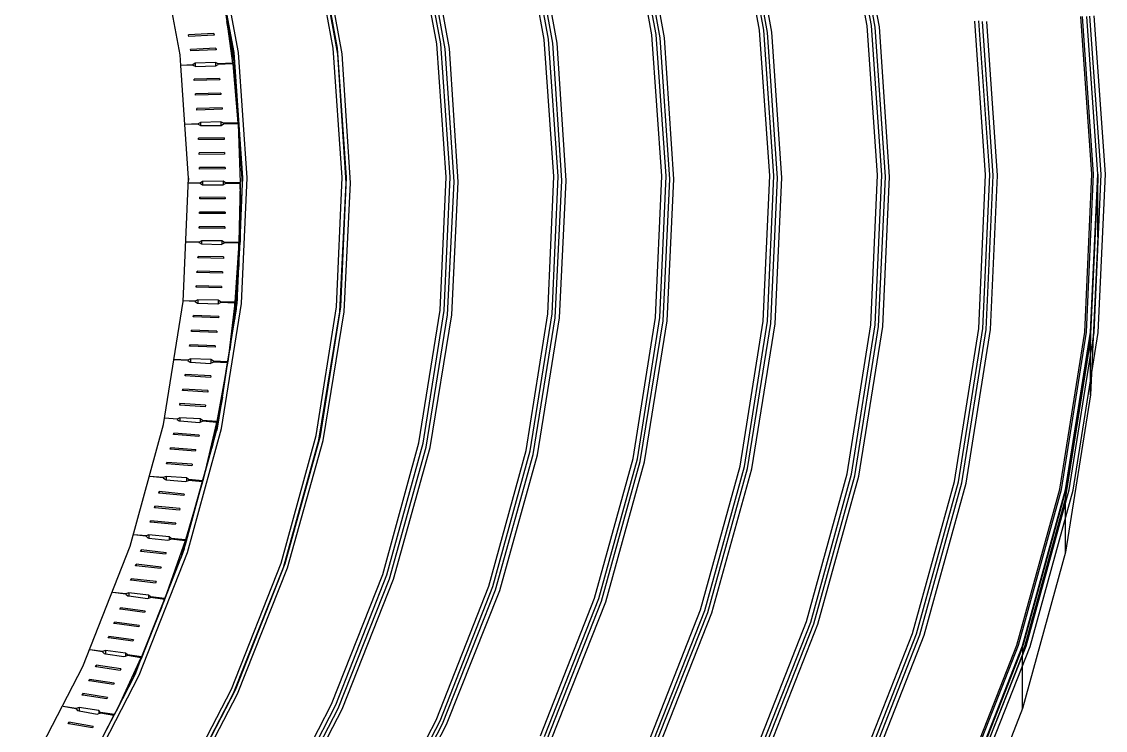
# Model space of a CAD drawing. Header units: centimetres. Extents: x -292707 to 138715, y -53922 to 66277.
# Drawn here: x 96298 to 97574, y -18245 to -17411 of the extents above; entities that cross this region are included whole.
import ezdxf

# ---------------------------------------------------------------- set-up
doc = ezdxf.new("R2010")
doc.units = ezdxf.units.CM
doc.layers.add('A-ALINE-7', color=119, linetype='Continuous')

# ---------------------------------------------------------------- blocks, each defined once
blk = doc.blocks.new('A$Cbf84a4b9')
at = {"layer": 'A-ALINE-7'}
for p, q in [((16048.9, 3087.4), (16016.5, 3262.6)), ((16053.9, 3087.7), (16021.5, 3263)), ((16058.3, 3085.8), (16026.1, 3261.2)), ((16063.3, 3086.1), (16031, 3261.6)), ((15795.5, 3076.7), (15764.8, 3242.2)), ((15800.4, 3076.9), (15769.8, 3242.6)), ((15922.2, 3082.1), (15890.7, 3252.4)), ((15927.2, 3082.3), (15895.6, 3252.8)), ((15931.7, 3079.4), (15900.6, 3249.9)), ((15936.7, 3079.7), (15905.5, 3250.3)), ((15668.7, 3071.3), (15639, 3232)), ((15673.7, 3071.5), (15644, 3232.4)), ((15805.2, 3073), (15775.1, 3238.6)), ((15810.2, 3073.3), (15780, 3239.1)), ((15542, 3065.9), (15513.2, 3221.8)), ((15547, 3066.1), (15518.1, 3222.2)), ((15552.1, 3060.3), (15524, 3216.1)), ((15557.1, 3060.6), (15529, 3216.6)), ((15678.7, 3066.7), (15649.6, 3227.4)), ((15683.7, 3066.9), (15654.5, 3227.8)), ((15308.5, 3056), (15281.3, 3203)), ((15420.3, 3060.8), (15392.3, 3212)), ((15425.3, 3061), (15397.2, 3212.4)), ((15425.6, 3054), (15398.5, 3204.9)), ((15430.6, 3054.2), (15403.5, 3205.3)), ((15303.4, 3055.8), (15276.2, 3202.6)), ((15303.4, 3053.4), (15276.2, 3200.2)), ((15304, 3047.9), (15277.9, 3194.1)), ((15239.8, 3053.1), (15229.3, 3109.6)), ((15291.8, 3112.6), (15294.7, 3092.2)), ((15303.4, 3045.2), (15294.7, 3092.2)), ((15294.7, 3092.2), (15301.7, 3043.5)), ((16188.3, 2912), (16175.6, 3092.8)), ((16193.3, 2912), (16180.6, 3093)), ((16197.4, 2911.1), (16184.8, 3092.2)), ((16202.4, 2911.2), (16189.8, 3092.5)), ((16313.4, 2912.5), (16300.4, 3098.1)), ((16315.4, 2912.5), (16302.4, 3098.2)), ((16320.4, 2912.5), (16307.4, 3098.4)), ((16324.4, 2912.6), (16311.3, 3098.7)), ((16329.4, 2912.7), (16316.3, 3098.9)), ((15279.7, 3078.1), (15249.8, 3076.7)), ((15250, 3074.9), (15249.8, 3076.7)), ((15279.7, 3076.4), (15250, 3074.9)), ((15279.7, 3078.1), (15279.9, 3076.4)), ((15279.7, 3078.1), (15279.7, 3076.4)), ((15279.9, 3076.4), (15279.7, 3076.4)), ((15807.1, 2910.4), (15795.5, 3076.7)), ((15812.1, 2910.4), (15800.4, 3076.9)), ((15934.2, 2910.9), (15922.2, 3082.1)), ((15939.2, 2910.9), (15927.2, 3082.3)), ((15943.4, 2908.1), (15931.7, 3079.4)), ((15948.4, 2908.2), (15936.7, 3079.7)), ((16061.2, 2911.4), (16048.9, 3087.4)), ((16066.2, 2911.5), (16053.9, 3087.7)), ((16070.4, 2909.6), (16058.3, 3085.8)), ((16075.4, 2909.7), (16063.3, 3086.1)), ((15553, 2909.3), (15542, 3065.9)), ((15558, 2909.3), (15547, 3066.1)), ((15680, 2909.8), (15668.7, 3071.3)), ((15685, 2909.8), (15673.7, 3071.5)), ((15689.4, 2905.2), (15678.7, 3066.7)), ((15694.4, 2905.3), (15683.7, 3066.9)), ((15816.4, 2906.7), (15805.2, 3073)), ((15821.4, 2906.7), (15810.2, 3073.3)), ((15240.7, 3040.6), (15239.8, 3053.1)), ((15282.1, 3060.8), (15252.2, 3059.4)), ((15252.5, 3057.7), (15252.2, 3059.4)), ((15282.1, 3059.1), (15252.5, 3057.7)), ((15282.1, 3060.8), (15282.4, 3059.1)), ((15282.1, 3060.8), (15282.1, 3059.1)), ((15282.4, 3059.1), (15282.1, 3059.1)), ((15313.7, 2908.3), (15303.4, 3055.8)), ((15313.7, 2906.8), (15303.4, 3053.4)), ((15303.4, 3045.2), (15303.4, 3053.4)), ((15318.8, 2908.3), (15308.5, 3056)), ((15430.9, 2908.8), (15420.3, 3060.8)), ((15435.9, 2908.8), (15425.3, 3061)), ((15435.4, 2902.3), (15425.6, 3054)), ((15440.4, 2902.4), (15430.6, 3054.2)), ((15562.4, 2903.8), (15552.1, 3060.3)), ((15567.4, 2903.8), (15557.1, 3060.6)), ((15254.8, 3041.3), (15240.7, 3040.6)), ((15254.8, 3041), (15240.7, 3040.6)), ((15245.5, 2971.3), (15240.7, 3040.6)), ((15240.7, 3040.6), (15240.7, 3040.6)), ((15257.6, 3043.2), (15254.8, 3041.3)), ((15254.8, 3041.3), (15254.8, 3041)), ((15254.9, 3041), (15254.8, 3041)), ((15254.9, 3041), (15257.6, 3039.6)), ((15281.5, 3044.3), (15257.6, 3043.2)), ((15257.6, 3043.2), (15257.6, 3039.6)), ((15257.6, 3039.6), (15258, 3039.3)), ((15258, 3039.3), (15281.5, 3040)), ((15284.7, 3042.7), (15281.5, 3044.3)), ((15281.5, 3044.3), (15281.5, 3040)), ((15281.5, 3040), (15282, 3040.1)), ((15282, 3040.1), (15284.7, 3041.8)), ((15301.7, 3043.5), (15284.7, 3042.7)), ((15284.7, 3042.7), (15284.7, 3041.8)), ((15284.7, 3041.8), (15284.8, 3041.9)), ((15301.7, 3042.4), (15284.8, 3041.9)), ((15301.7, 3042.4), (15301.7, 3043.5)), ((15301.8, 3042.4), (15301.7, 3042.4)), ((15301.8, 3042.4), (15308, 2973.2)), ((15313.4, 2901.8), (15303.4, 3045.2)), ((15313.5, 2901), (15304, 3047.9)), ((15286.3, 3025.4), (15256.3, 3024.5)), ((15256.5, 3022.8), (15256.3, 3024.5)), ((15286.3, 3025.4), (15286.5, 3023.7)), ((15286.3, 3025.4), (15286.3, 3023.7)), ((15286.3, 3023.7), (15256.5, 3022.8)), ((15286.5, 3023.7), (15286.3, 3023.7)), ((15287.8, 3008.1), (15257.9, 3007.3)), ((15258, 3005.5), (15257.9, 3007.3)), ((15287.8, 3006.4), (15258, 3005.5)), ((15287.8, 3008.1), (15288, 3006.4)), ((15287.8, 3008.1), (15287.8, 3006.4)), ((15288, 3006.4), (15287.8, 3006.4)), ((15289.4, 2990.8), (15259.4, 2990)), ((15259.6, 2988.2), (15259.4, 2990)), ((15289.4, 2989.1), (15259.6, 2988.2)), ((15289.4, 2990.8), (15289.5, 2989.1)), ((15289.4, 2990.8), (15289.4, 2989.1)), ((15289.5, 2989.1), (15289.4, 2989.1)), ((15263.9, 2973.6), (15261.1, 2971.8)), ((15287.9, 2974.3), (15263.9, 2973.6)), ((15263.9, 2973.6), (15263.9, 2969.9)), ((15291, 2972.7), (15287.9, 2974.3)), ((15287.9, 2974.3), (15287.9, 2970.1)), ((15261.1, 2971.8), (15245.5, 2971.3)), ((15261.1, 2971.5), (15245.5, 2971.3)), ((15249.9, 2908), (15245.5, 2971.3)), ((15245.5, 2971.3), (15245.5, 2971.3)), ((15261.1, 2971.8), (15261.1, 2971.5)), ((15261.1, 2971.5), (15261.1, 2971.5)), ((15261.1, 2971.5), (15263.9, 2969.9)), ((15263.9, 2969.9), (15264.1, 2969.8)), ((15264.1, 2969.8), (15287.9, 2970.1)), ((15287.9, 2970.1), (15288.1, 2970.1)), ((15288.1, 2970.1), (15291, 2971.8)), ((15308, 2973.2), (15291, 2972.7)), ((15291, 2972.7), (15291, 2971.8)), ((15291, 2971.8), (15291.1, 2971.8)), ((15308, 2972), (15291.1, 2971.8)), ((15308, 2972), (15308, 2973.2)), ((15308.1, 2972), (15308, 2972)), ((15308.1, 2972), (15310.4, 2902.7)), ((15291.6, 2955.4), (15261.6, 2955)), ((15261.7, 2953.3), (15261.6, 2955)), ((15291.6, 2953.6), (15261.7, 2953.3)), ((15291.6, 2955.4), (15291.7, 2953.6)), ((15291.6, 2955.4), (15291.6, 2953.6)), ((15291.7, 2953.6), (15291.6, 2953.6)), ((15292.2, 2938.1), (15262.2, 2937.7)), ((15262.3, 2936), (15262.2, 2937.7)), ((15292.2, 2936.3), (15262.3, 2936)), ((15292.2, 2938.1), (15292.3, 2936.3)), ((15292.2, 2938.1), (15292.2, 2936.3)), ((15292.3, 2936.3), (15292.2, 2936.3)), ((15292.8, 2920.7), (15262.8, 2920.4)), ((15262.9, 2918.7), (15262.8, 2920.4)), ((15292.8, 2919), (15262.9, 2918.7)), ((15292.8, 2920.7), (15292.9, 2919)), ((15292.8, 2920.7), (15292.8, 2919)), ((15292.9, 2919), (15292.8, 2919)), ((15672.9, 2748.3), (15680, 2909.8)), ((15677.8, 2748.1), (15685, 2909.8)), ((15799.7, 2744), (15807.1, 2910.4)), ((15804.7, 2743.8), (15812.1, 2910.4)), ((15926.6, 2739.7), (15934.2, 2910.9)), ((15931.5, 2739.5), (15939.2, 2910.9)), ((16053.4, 2735.4), (16061.2, 2911.4)), ((16058.4, 2735.2), (16066.2, 2911.5)), ((16062.4, 2733.4), (16070.4, 2909.6)), ((16067.3, 2733.2), (16075.4, 2909.7)), ((16180.3, 2731.1), (16188.3, 2912)), ((16185.2, 2730.9), (16193.3, 2912)), ((16189.2, 2729.9), (16197.4, 2911.1)), ((16194.2, 2729.8), (16202.4, 2911.2)), ((16305.1, 2726.8), (16313.4, 2912.5)), ((16307.1, 2726.8), (16315.4, 2912.5)), ((16312.1, 2726.6), (16320.4, 2912.5)), ((16312.1, 2724.1), (16320.4, 2910.1)), ((16316.1, 2726.5), (16324.4, 2912.6)), ((16320.4, 2912.5), (16320.4, 2910.1)), ((16320.4, 2910.1), (16320.4, 2901.9)), ((16321.1, 2726.4), (16329.4, 2912.7)), ((15243.5, 2762.8), (15249.9, 2908)), ((15263.5, 2902.2), (15249.8, 2902.1)), ((15263.5, 2901.9), (15249.8, 2902)), ((15249.8, 2902), (15249.8, 2902)), ((15249.9, 2908), (15249.9, 2905.5)), ((15266.4, 2904), (15263.5, 2902.2)), ((15263.5, 2902.2), (15263.5, 2901.9)), ((15263.5, 2901.9), (15266.4, 2900.2)), ((15290.4, 2904.3), (15266.4, 2904)), ((15266.4, 2904), (15266.4, 2900.2)), ((15266.4, 2900.2), (15266.4, 2900.2)), ((15266.4, 2900.2), (15290.4, 2900)), ((15293.5, 2902.6), (15290.4, 2904.3)), ((15290.4, 2904.3), (15290.4, 2900)), ((15290.4, 2900), (15293.5, 2901.7)), ((15290.4, 2900), (15290.4, 2900)), ((15310.4, 2902.7), (15293.5, 2902.6)), ((15293.5, 2902.6), (15293.5, 2901.7)), ((15310.4, 2901.6), (15293.5, 2901.7)), ((15293.5, 2901.7), (15293.5, 2901.7)), ((15306.1, 2754), (15313.5, 2901)), ((15310.5, 2901.6), (15309.1, 2832.3)), ((15310.4, 2901.6), (15310.4, 2902.7)), ((15310.5, 2901.6), (15310.4, 2901.6)), ((15310.5, 2895.1), (15310.5, 2901.6)), ((15311.7, 2863.2), (15313.4, 2901.8)), ((15312.3, 2760.5), (15318.8, 2908.3)), ((15313.4, 2901.8), (15313.7, 2906.8)), ((15313.7, 2906.8), (15313.7, 2908.3)), ((15424.1, 2756.7), (15430.9, 2908.8)), ((15428, 2750.6), (15435.4, 2902.3)), ((15429.1, 2756.5), (15435.9, 2908.8)), ((15433, 2750.5), (15440.4, 2902.4)), ((15546, 2752.6), (15553, 2909.3)), ((15551, 2752.4), (15558, 2909.3)), ((15554.9, 2747.2), (15562.4, 2903.8)), ((15559.9, 2747), (15567.4, 2903.8)), ((15681.7, 2743.7), (15689.4, 2905.2)), ((15686.7, 2743.5), (15694.4, 2905.3)), ((15808.6, 2740.2), (15816.4, 2906.7)), ((15813.6, 2740.1), (15821.4, 2906.7)), ((15935.5, 2736.8), (15943.4, 2908.1)), ((15940.5, 2736.6), (15948.4, 2908.2)), ((16312.1, 2716), (16320.4, 2901.9)), ((16320.4, 2838.9), (16320.4, 2901.9)), ((15263.1, 2883.7), (15263.2, 2885.5)), ((15293.1, 2885.3), (15263.2, 2885.5)), ((15263.2, 2885.5), (15263.2, 2883.7)), ((15293.1, 2885.3), (15293.1, 2883.5)), ((15310.5, 2895.1), (15309.1, 2825.8)), ((15310.5, 2895.1), (15310.5, 2881.4)), ((15263.2, 2883.7), (15263.1, 2883.7)), ((15293.1, 2883.5), (15263.2, 2883.7)), ((15311.7, 2863.2), (15310.5, 2881.4)), ((15310.5, 2881.4), (15310.5, 2837.1)), ((15262.8, 2866.4), (15262.8, 2868.1)), ((15292.8, 2867.9), (15262.8, 2868.1)), ((15262.8, 2868.1), (15262.8, 2866.4)), ((15292.8, 2866.2), (15262.8, 2866.4)), ((15262.8, 2866.4), (15262.8, 2866.4)), ((15292.8, 2867.9), (15292.8, 2866.2)), ((15310.4, 2832.7), (15311.7, 2863.2)), ((15292.5, 2850.6), (15262.5, 2850.8)), ((15262.5, 2849.1), (15262.5, 2850.8)), ((15262.5, 2850.8), (15262.5, 2849.1)), ((15292.5, 2848.9), (15262.5, 2849.1)), ((15262.5, 2849.1), (15262.5, 2849.1)), ((15292.5, 2850.6), (15292.5, 2848.9)), ((15265.2, 2834.3), (15262.2, 2832.6)), ((15289.2, 2834.2), (15265.2, 2834.3)), ((15265.2, 2834.3), (15265.2, 2830.6)), ((15292.2, 2832.4), (15289.2, 2834.2)), ((15289.2, 2834.2), (15289.2, 2830.1)), ((15309.8, 2839.9), (15309.9, 2840.1)), ((15309.8, 2839.4), (15309.8, 2839.9)), ((15309.8, 2838.8), (15309.8, 2839.4)), ((15309.8, 2838), (15309.8, 2838.8)), ((15309.8, 2837.2), (15309.8, 2838)), ((15309.8, 2836.6), (15309.8, 2837.2)), ((15309.8, 2836.6), (15309.9, 2836.6)), ((15309.8, 2836.3), (15309.8, 2836.6)), ((15309.8, 2835.4), (15309.8, 2836.3)), ((15309.8, 2834.6), (15309.8, 2835.4)), ((15309.9, 2835.1), (15309.8, 2834.3)), ((15309.8, 2833.9), (15309.8, 2834.6)), ((15309.8, 2834.3), (15309.8, 2833.7)), ((15309.8, 2833.4), (15309.8, 2833.9)), ((15309.8, 2833.7), (15309.8, 2833.3)), ((15309.8, 2833.1), (15309.8, 2833.4)), ((15309.8, 2833.3), (15309.8, 2833.1)), ((15309.8, 2833.1), (15309.8, 2833.1)), ((15309.9, 2840.1), (15309.9, 2840)), ((15309.9, 2840), (15309.9, 2839.8)), ((15309.9, 2839.8), (15309.9, 2839.3)), ((15309.9, 2839.3), (15309.9, 2838.6)), ((15309.9, 2838.6), (15309.9, 2837.8)), ((15309.9, 2837.8), (15309.9, 2836.9)), ((15309.9, 2836.9), (15309.9, 2836.6)), ((15309.9, 2836.6), (15309.9, 2836)), ((15309.9, 2836), (15309.9, 2835.1)), ((15310.5, 2837.1), (15310.4, 2832.7)), ((16320.4, 2838.9), (16312.1, 2652.9)), ((15262.1, 2832.4), (15246.7, 2832.7)), ((15262.2, 2832.6), (15246.7, 2832.7)), ((15262.1, 2832.4), (15262.2, 2832.3)), ((15262.2, 2832.6), (15262.2, 2832.3)), ((15262.2, 2832.3), (15265, 2830.6)), ((15265, 2830.6), (15265.2, 2830.6)), ((15265.2, 2830.6), (15289, 2830)), ((15289, 2830), (15289.2, 2830.1)), ((15289.2, 2830.1), (15292.1, 2831.7)), ((15292.2, 2831.7), (15292.1, 2831.7)), ((15309.1, 2832.3), (15292.2, 2832.4)), ((15292.2, 2832.4), (15292.2, 2831.7)), ((15309.1, 2831.3), (15292.2, 2831.7)), ((15309.1, 2831.3), (15304.4, 2762.1)), ((15309.1, 2824.8), (15304.4, 2755.5)), ((15309.1, 2805.1), (15310.4, 2832.7)), ((15309.1, 2825.8), (15309.1, 2832.3)), ((15309.1, 2825.8), (15309.1, 2831.3)), ((15309.1, 2825.8), (15309.1, 2805.1)), ((15309.1, 2825.8), (15309.1, 2825.8)), ((15309.1, 2824.8), (15309.1, 2825.8)), ((15309.1, 2824.8), (15309.1, 2804.1)), ((15260.9, 2814.2), (15261, 2815.9)), ((15261, 2814.2), (15260.9, 2814.2)), ((15291, 2815.2), (15261, 2815.9)), ((15261, 2815.9), (15261, 2814.2)), ((15290.9, 2813.5), (15261, 2814.2)), ((15291, 2815.2), (15290.9, 2813.5)), ((15259.7, 2796.9), (15259.9, 2798.6)), ((15259.9, 2796.9), (15259.7, 2796.9)), ((15289.8, 2797.9), (15259.9, 2798.6)), ((15259.9, 2798.6), (15259.9, 2796.9)), ((15289.7, 2796.2), (15259.9, 2796.9)), ((15289.8, 2797.9), (15289.7, 2796.2)), ((15307.2, 2760.7), (15309.1, 2804.1)), ((15309.1, 2804.1), (15309.1, 2805.1)), ((15258.6, 2779.6), (15258.7, 2781.3)), ((15258.7, 2779.6), (15258.6, 2779.6)), ((15288.7, 2780.6), (15258.7, 2781.3)), ((15258.7, 2781.3), (15258.7, 2779.6)), ((15288.6, 2778.9), (15258.7, 2779.6)), ((15288.7, 2780.6), (15288.6, 2778.9)), ((15306.8, 2768.5), (15306.9, 2769.1)), ((15306.9, 2769.8), (15307, 2769.7)), ((15306.9, 2769.6), (15306.9, 2769.8)), ((15306.9, 2769.1), (15306.9, 2769.6)), ((15307, 2769.7), (15307, 2769.5)), ((15307, 2769.5), (15307, 2769)), ((15220.5, 2618.2), (15243.5, 2762.8)), ((15257.5, 2763.1), (15243.6, 2763.4)), ((15257.4, 2762.8), (15243.6, 2763.4)), ((15257.4, 2762.8), (15257.5, 2762.8)), ((15260.6, 2764.8), (15257.5, 2763.1)), ((15257.5, 2763.1), (15257.5, 2762.8)), ((15257.5, 2762.8), (15260.2, 2761)), ((15260.2, 2761), (15260.6, 2761)), ((15284.6, 2764.3), (15260.6, 2764.8)), ((15260.6, 2764.8), (15260.6, 2761)), ((15260.6, 2761), (15284.2, 2760)), ((15284.2, 2760), (15284.6, 2760.2)), ((15287.4, 2762.5), (15284.6, 2764.3)), ((15284.6, 2764.3), (15284.6, 2760.2)), ((15284.6, 2760.2), (15287.4, 2761.6)), ((15304.4, 2762.1), (15287.4, 2762.5)), ((15287.4, 2762.5), (15287.4, 2761.6)), ((15304.3, 2760.9), (15287.4, 2761.6)), ((15287.4, 2761.6), (15287.4, 2761.6)), ((15288.8, 2613.2), (15312.3, 2760.5)), ((15304.3, 2760.9), (15296, 2691.8)), ((15304.3, 2755.5), (15304.3, 2760.9)), ((15304.4, 2755.5), (15304.4, 2762.1)), ((15304.4, 2743.4), (15307.2, 2760.7)), ((15306.7, 2766), (15306.8, 2766.9)), ((15306.7, 2765.1), (15306.7, 2766)), ((15306.7, 2764.9), (15306.9, 2765.1)), ((15306.7, 2764.9), (15306.7, 2765.1)), ((15306.7, 2764.3), (15306.7, 2764.9)), ((15306.7, 2763.6), (15306.7, 2764.3)), ((15306.7, 2763.1), (15306.7, 2763.6)), ((15306.8, 2762.8), (15306.7, 2763.1)), ((15306.8, 2767.7), (15306.8, 2768.5)), ((15306.8, 2766.9), (15306.8, 2767.7)), ((15306.9, 2763.4), (15306.8, 2763)), ((15306.8, 2763), (15306.8, 2762.8)), ((15306.8, 2762.8), (15306.8, 2762.8)), ((15307, 2765.7), (15306.9, 2765.1)), ((15306.9, 2765.1), (15306.9, 2764.8)), ((15306.9, 2764.8), (15306.9, 2764)), ((15306.9, 2764), (15306.9, 2763.4)), ((15307, 2769), (15307, 2768.3)), ((15307, 2768.3), (15307, 2767.5)), ((15307, 2767.5), (15307, 2766.6)), ((15307, 2766.6), (15307, 2765.7)), ((15400, 2605.2), (15424.1, 2756.7)), ((15405, 2604.8), (15429.1, 2756.5)), ((15255.2, 2744.7), (15255.5, 2746.4)), ((15255.5, 2744.7), (15255.2, 2744.7)), ((15285.4, 2745.2), (15255.5, 2746.4)), ((15255.5, 2746.4), (15255.5, 2744.7)), ((15285.2, 2743.5), (15255.5, 2744.7)), ((15282.1, 2607.6), (15306.1, 2754)), ((15285.4, 2745.2), (15285.2, 2743.5)), ((15304.3, 2754.4), (15298.5, 2705.9)), ((15304.3, 2755.5), (15304.4, 2755.5)), ((15304.3, 2754.4), (15304.3, 2755.5)), ((15304.3, 2754.4), (15304.3, 2742.7)), ((15304.4, 2755.5), (15304.4, 2743.4)), ((15403.3, 2599.6), (15428, 2750.6)), ((15408.3, 2599.2), (15433, 2750.5)), ((15521.1, 2596.4), (15546, 2752.6)), ((15526.1, 2596.1), (15551, 2752.4)), ((15529.5, 2591.2), (15554.9, 2747.2)), ((15534.5, 2590.9), (15559.9, 2747)), ((15647.2, 2587.3), (15672.9, 2748.3)), ((15652.2, 2587), (15677.8, 2748.1)), ((15655.7, 2582.8), (15681.7, 2743.7)), ((15660.6, 2582.5), (15686.7, 2743.5)), ((15773.3, 2578.2), (15799.7, 2744)), ((15778.3, 2577.8), (15804.7, 2743.8)), ((15298.5, 2705.9), (15304.3, 2742.7)), ((15304.3, 2742.7), (15304.4, 2743.4)), ((15781.8, 2574.4), (15808.6, 2740.2)), ((15786.8, 2574.1), (15813.6, 2740.1)), ((15899.4, 2569.1), (15926.6, 2739.7)), ((15904.4, 2568.7), (15931.5, 2739.5)), ((15908, 2566.1), (15935.5, 2736.8)), ((15913, 2565.8), (15940.5, 2736.6)), ((16025.5, 2559.9), (16053.4, 2735.4)), ((16030.4, 2559.6), (16058.4, 2735.2)), ((16034.2, 2557.8), (16062.4, 2733.4)), ((16039.2, 2557.4), (16067.3, 2733.2)), ((16151.6, 2550.8), (16180.3, 2731.1)), ((16156.5, 2550.5), (16185.2, 2730.9)), ((15253.2, 2727.4), (15253.4, 2729.1)), ((15253.4, 2727.4), (15253.2, 2727.4)), ((15283.3, 2727.9), (15253.4, 2729.1)), ((15253.4, 2729.1), (15253.4, 2727.4)), ((15283.1, 2726.2), (15253.4, 2727.4)), ((15283.3, 2727.9), (15283.1, 2726.2)), ((16160.4, 2549.4), (16189.2, 2729.9)), ((16165.4, 2549.1), (16194.2, 2729.8)), ((16275.7, 2541.8), (16305.1, 2726.8)), ((16277.6, 2541.7), (16307.1, 2726.8)), ((16282.6, 2541.3), (16312.1, 2726.6)), ((16282.6, 2538.9), (16312.1, 2724.1)), ((16286.6, 2541.1), (16316.1, 2726.5)), ((16291.6, 2540.8), (16321.1, 2726.4)), ((16312.1, 2724.1), (16312.1, 2716)), ((15251.1, 2710.1), (15251.3, 2711.9)), ((15251.3, 2710.1), (15251.1, 2710.1)), ((15281.2, 2710.6), (15251.3, 2711.9)), ((15251.3, 2711.9), (15251.3, 2710.1)), ((15281, 2708.9), (15251.3, 2710.1)), ((15281.2, 2710.6), (15281, 2708.9)), ((15296, 2690.2), (15298.5, 2705.9)), ((16282.6, 2530.7), (16312.1, 2716)), ((16312.1, 2652.9), (16312.1, 2716)), ((15249.1, 2693.7), (15233, 2694.4)), ((15249, 2693.4), (15233, 2694.3)), ((15233, 2694.3), (15233, 2694.3)), ((15249, 2693.4), (15249.1, 2693.3)), ((15252.3, 2695.3), (15249.1, 2693.7)), ((15249.1, 2693.7), (15249.1, 2693.3)), ((15249.1, 2693.3), (15251.7, 2691.5)), ((15276.2, 2694.4), (15252.3, 2695.3)), ((15252.3, 2695.3), (15252.3, 2691.4)), ((15279, 2692.5), (15276.2, 2694.4)), ((15276.2, 2694.4), (15276.2, 2690.3)), ((15296, 2691.8), (15279, 2692.5)), ((15279, 2692.5), (15279, 2691.5)), ((15251.7, 2691.5), (15252.3, 2691.4)), ((15252.3, 2691.4), (15275.6, 2690)), ((15275.6, 2690), (15276.2, 2690.3)), ((15276.2, 2690.3), (15278.9, 2691.5)), ((15279, 2691.5), (15278.9, 2691.5)), ((15295.8, 2690.5), (15279, 2691.5)), ((15295.8, 2690.5), (15283.2, 2621.6)), ((15289.6, 2650.1), (15295.8, 2689)), ((15295.8, 2689), (15295.8, 2690.5)), ((15295.8, 2689), (15296, 2690.2)), ((15296, 2690.2), (15296, 2691.8)), ((15245.7, 2675.3), (15246, 2677)), ((15246, 2675.3), (15245.7, 2675.3)), ((15275.9, 2675.2), (15246, 2677)), ((15246, 2677), (15246, 2675.3)), ((15275.6, 2673.5), (15246, 2675.3)), ((15275.9, 2675.2), (15275.6, 2673.5)), ((15242.6, 2658.1), (15242.9, 2659.8)), ((15242.9, 2658), (15242.6, 2658.1)), ((15272.7, 2658), (15242.9, 2659.8)), ((15242.9, 2659.8), (15242.9, 2658)), ((15272.4, 2656.2), (15242.9, 2658)), ((15272.7, 2658), (15272.4, 2656.2)), ((15239.4, 2640.8), (15239.7, 2642.6)), ((15269.6, 2640.7), (15239.7, 2642.6)), ((15239.7, 2642.6), (15239.7, 2640.8)), ((15289.6, 2650.1), (15283.2, 2615.1)), ((15283.8, 2613.6), (15289.6, 2650.1)), ((16312.1, 2652.9), (16282.6, 2467.7)), ((15239.7, 2640.8), (15239.4, 2640.8)), ((15269.3, 2639), (15239.7, 2640.8)), ((15269.6, 2640.7), (15269.3, 2639)), ((15181, 2474.8), (15220.5, 2618.2)), ((15236.4, 2624.5), (15222, 2625.3)), ((15236.4, 2624.2), (15222, 2625.3)), ((15222, 2625.3), (15222, 2625.3)), ((15239.7, 2626), (15236.4, 2624.5)), ((15236.4, 2624.5), (15236.4, 2624.1)), ((15236.4, 2624.2), (15236.4, 2624.1)), ((15236.4, 2624.1), (15238.9, 2622.2)), ((15238.9, 2622.2), (15239.7, 2622.2)), ((15263.6, 2624.6), (15239.7, 2626)), ((15239.7, 2626), (15239.7, 2622.2)), ((15239.7, 2622.2), (15262.7, 2620.3)), ((15262.7, 2620.3), (15263.6, 2620.7)), ((15266.3, 2622.6), (15263.6, 2624.6)), ((15263.6, 2624.6), (15263.6, 2620.7)), ((15263.6, 2620.7), (15266.1, 2621.8)), ((15266.3, 2621.8), (15266.1, 2621.8)), ((15283.2, 2621.6), (15266.3, 2622.6)), ((15266.3, 2622.6), (15266.3, 2621.8)), ((15282.9, 2620.5), (15266.3, 2621.8)), ((15282.9, 2620.5), (15266.7, 2551.8)), ((15282.9, 2615.1), (15282.9, 2620.5)), ((15283.2, 2615.1), (15283.2, 2621.6)), ((15232.1, 2606.1), (15232.5, 2607.9)), ((15232.5, 2606.1), (15232.1, 2606.1)), ((15262.2, 2605.5), (15232.5, 2607.9)), ((15232.5, 2607.9), (15232.5, 2606.1)), ((15261.8, 2603.8), (15232.5, 2606.1)), ((15241.5, 2462.5), (15282.1, 2607.6)), ((15248.6, 2467.2), (15288.8, 2613.2)), ((15262.2, 2605.5), (15261.8, 2603.8)), ((15282.9, 2614), (15277.3, 2590.1)), ((15277.3, 2590.1), (15282.9, 2610.6)), ((15282.9, 2615.1), (15283.2, 2615.1)), ((15282.9, 2614), (15282.9, 2615.1)), ((15282.9, 2614), (15282.9, 2610.6)), ((15282.9, 2610.6), (15283.2, 2611.5)), ((15283.2, 2615.1), (15283.2, 2611.5)), ((15283.2, 2611.5), (15283.8, 2613.6)), ((15358.7, 2455), (15400, 2605.2)), ((15363.6, 2454.4), (15405, 2604.8)), ((15228, 2589), (15228.4, 2590.7)), ((15258.2, 2588.4), (15228.4, 2590.7)), ((15228.4, 2590.7), (15228.4, 2589)), ((15361.5, 2449.8), (15403.3, 2599.6)), ((15366.4, 2449.2), (15408.3, 2599.2)), ((15478.5, 2441.6), (15521.1, 2596.4)), ((15483.4, 2441.1), (15526.1, 2596.1)), ((15486.4, 2436.5), (15529.5, 2591.2)), ((15491.3, 2436), (15534.5, 2590.9)), ((15228.4, 2589), (15228, 2589)), ((15257.8, 2586.6), (15228.4, 2589)), ((15258.2, 2588.4), (15257.8, 2586.6)), ((15266.7, 2551.6), (15277.3, 2590.1)), ((15603.3, 2427.7), (15647.2, 2587.3)), ((15608.2, 2427.2), (15652.2, 2587)), ((15611.3, 2423.3), (15655.7, 2582.8)), ((15616.2, 2422.8), (15660.6, 2582.5)), ((15728, 2413.8), (15773.3, 2578.2)), ((15732.9, 2413.3), (15778.3, 2577.8)), ((15224, 2571.8), (15224.4, 2573.5)), ((15224.4, 2571.8), (15224, 2571.8)), ((15254.1, 2571.2), (15224.4, 2573.5)), ((15224.4, 2573.5), (15224.4, 2571.8)), ((15253.7, 2569.5), (15224.4, 2571.8)), ((15254.1, 2571.2), (15253.7, 2569.5)), ((15736.2, 2410), (15781.8, 2574.4)), ((15741.1, 2409.5), (15786.8, 2574.1)), ((15852.8, 2399.9), (15899.4, 2569.1)), ((15857.7, 2399.3), (15904.4, 2568.7)), ((15861.2, 2396.8), (15908, 2566.1)), ((15866.1, 2396.3), (15913, 2565.8)), ((15220.1, 2555.5), (15204.2, 2556.8)), ((15220, 2555.2), (15204.2, 2556.8)), ((15204.2, 2556.8), (15204.2, 2556.8)), ((15220, 2555.2), (15220.1, 2555.1)), ((15223.5, 2557), (15220.1, 2555.5)), ((15220.1, 2555.5), (15220.1, 2555.1)), ((15220.1, 2555.1), (15222.5, 2553.2)), ((15222.5, 2553.2), (15223.5, 2553.1)), ((15247.3, 2555.1), (15223.5, 2557)), ((15223.5, 2557), (15223.5, 2553.1)), ((15223.5, 2553.1), (15246.1, 2550.9)), ((15249.8, 2553.2), (15247.3, 2555.1)), ((15247.3, 2555.1), (15247.3, 2551.3)), ((15247.3, 2551.3), (15249.6, 2552.3)), ((15249.8, 2552.2), (15249.6, 2552.3)), ((15266.7, 2551.8), (15249.8, 2553.2)), ((15249.8, 2553.2), (15249.8, 2552.2)), ((15266.4, 2550.6), (15249.8, 2552.2)), ((15977.6, 2386), (16025.5, 2559.9)), ((15982.5, 2385.4), (16030.4, 2559.6)), ((15986.1, 2383.6), (16034.2, 2557.8)), ((15991, 2383.1), (16039.2, 2557.4)), ((15246.1, 2550.9), (15247.3, 2551.3)), ((15266.4, 2550.6), (15246.1, 2482.3)), ((15246.1, 2476.8), (15266.4, 2550.4)), ((15266.4, 2550.4), (15266.7, 2551.6)), ((15266.4, 2550.4), (15266.4, 2550.6)), ((15266.7, 2551.6), (15266.7, 2551.8)), ((16102.3, 2372.1), (16151.6, 2550.8)), ((16107.2, 2371.5), (16156.5, 2550.5)), ((16111, 2370.4), (16160.4, 2549.4)), ((16115.9, 2369.9), (16165.4, 2549.1)), ((16225.1, 2358.4), (16275.7, 2541.8)), ((16227.1, 2358.2), (16277.6, 2541.7)), ((16232, 2357.6), (16282.6, 2541.3)), ((16236, 2357.3), (16286.6, 2541.1)), ((16240.9, 2356.7), (16291.6, 2540.8)), ((15214.7, 2537.3), (15215.2, 2539)), ((15215.2, 2537.2), (15214.7, 2537.3)), ((15244.8, 2536.1), (15215.2, 2539)), ((15215.2, 2539), (15215.2, 2537.2)), ((15244.3, 2534.3), (15215.2, 2537.2)), ((15244.8, 2536.1), (15244.3, 2534.3)), ((16232, 2355.2), (16282.6, 2538.9)), ((16232, 2347), (16282.6, 2530.7)), ((16282.6, 2538.9), (16282.6, 2530.7)), ((16282.6, 2467.7), (16282.6, 2530.7)), ((15209.6, 2520.2), (15210.2, 2521.9)), ((15210.2, 2520.1), (15209.6, 2520.2)), ((15239.7, 2519), (15210.2, 2521.9)), ((15210.2, 2521.9), (15210.2, 2520.1)), ((15239.2, 2517.3), (15210.2, 2520.1)), ((15239.7, 2519), (15239.2, 2517.3)), ((15204.6, 2503.1), (15205.1, 2504.8)), ((15205.1, 2503.1), (15204.6, 2503.1)), ((15234.7, 2501.9), (15205.1, 2504.8)), ((15205.1, 2504.8), (15205.1, 2503.1)), ((15234.2, 2500.2), (15205.1, 2503.1)), ((15234.7, 2501.9), (15234.2, 2500.2)), ((15199.8, 2486.9), (15185.4, 2488.3)), ((15203.2, 2488.3), (15199.8, 2486.9)), ((15226.9, 2486), (15203.2, 2488.3)), ((15203.2, 2488.3), (15203.2, 2484.4)), ((15199.7, 2486.6), (15185.4, 2488.3)), ((15185.4, 2488.3), (15185.4, 2488.3)), ((15199.7, 2486.6), (15199.8, 2486.5)), ((15199.8, 2486.9), (15199.8, 2486.5)), ((15199.8, 2486.5), (15202, 2484.6)), ((15202, 2484.6), (15203.2, 2484.4)), ((15203.2, 2484.4), (15225.5, 2481.8)), ((15245.7, 2481.2), (15221.8, 2413.3)), ((15225.5, 2481.8), (15226.9, 2482.3)), ((15229.3, 2484), (15226.9, 2486)), ((15226.9, 2486), (15226.9, 2482.3)), ((15226.9, 2482.3), (15229.1, 2483.2)), ((15229.3, 2483.1), (15229.1, 2483.2)), ((15246.1, 2482.3), (15229.3, 2484)), ((15229.3, 2484), (15229.3, 2483.1)), ((15245.7, 2481.2), (15229.3, 2483.1)), ((15245.7, 2475.8), (15245.7, 2481.2)), ((15245.7, 2475.8), (15245.8, 2475.8)), ((15245.7, 2475.5), (15245.7, 2475.8)), ((15245.7, 2475.5), (15245.8, 2475.8)), ((15245.8, 2475.8), (15246.1, 2476.8)), ((15246.1, 2476.8), (15246.1, 2482.3)), ((15125.2, 2333.2), (15181, 2474.8)), ((15191.8, 2323.1), (15248.6, 2467.2)), ((15193.4, 2468.8), (15194, 2470.5)), ((15194, 2468.7), (15193.4, 2468.8)), ((15223.4, 2467), (15194, 2470.5)), ((15194, 2470.5), (15194, 2468.7)), ((15222.8, 2465.3), (15194, 2468.7)), ((15223.4, 2467), (15222.8, 2465.3)), ((15244.7, 2471.6), (15240.9, 2460.8)), ((15240.9, 2460.8), (15243.6, 2467.8)), ((15243.6, 2467.8), (15244.7, 2471.6)), ((15244.7, 2471.6), (15245.7, 2475.5)), ((16282.6, 2467.7), (16232, 2283.9)), ((15184.4, 2319.2), (15241.5, 2462.5)), ((15187.4, 2451.8), (15188, 2453.5)), ((15188, 2451.7), (15187.4, 2451.8)), ((15217.4, 2450.1), (15188, 2453.5)), ((15188, 2453.5), (15188, 2451.7)), ((15216.8, 2448.4), (15188, 2451.7)), ((15217.4, 2450.1), (15216.8, 2448.4)), ((15221.8, 2412.6), (15240.9, 2460.8)), ((15300.2, 2306.6), (15358.7, 2455)), ((15305, 2305.9), (15363.6, 2454.4)), ((15302.7, 2301.9), (15361.5, 2449.8)), ((15307.5, 2301.1), (15366.4, 2449.2)), ((15418.3, 2288.7), (15478.5, 2441.6)), ((15423.1, 2288), (15483.4, 2441.1)), ((15181.5, 2434.8), (15182.1, 2436.5)), ((15182.1, 2434.8), (15181.5, 2434.8)), ((15211.5, 2433.1), (15182.1, 2436.5)), ((15182.1, 2436.5), (15182.1, 2434.8)), ((15210.9, 2431.4), (15182.1, 2434.8)), ((15211.5, 2433.1), (15210.9, 2431.4)), ((15425.8, 2283.8), (15486.4, 2436.5)), ((15430.6, 2283.1), (15491.3, 2436)), ((15541.2, 2270.1), (15603.3, 2427.7)), ((15546, 2269.4), (15608.2, 2427.2)), ((15175.8, 2418.7), (15160.5, 2420.5)), ((15160.5, 2420.5), (15160.5, 2420.5)), ((15175.8, 2418.4), (15160.5, 2420.5)), ((15179.3, 2420.1), (15175.8, 2418.7)), ((15175.8, 2418.7), (15175.8, 2418.4)), ((15176, 2418.4), (15175.8, 2418.4)), ((15176, 2418.4), (15178.3, 2416.3)), ((15178.3, 2416.3), (15179.3, 2416.2)), ((15202.8, 2417.3), (15179.3, 2420.1)), ((15179.3, 2420.1), (15179.3, 2416.2)), ((15179.3, 2416.2), (15201.6, 2413.1)), ((15201.6, 2413.1), (15202.8, 2413.5)), ((15205.2, 2415.3), (15202.8, 2417.3)), ((15202.8, 2417.3), (15202.8, 2413.5)), ((15202.8, 2413.5), (15205.2, 2414.4)), ((15221.8, 2413.3), (15205.2, 2415.3)), ((15205.2, 2415.3), (15205.2, 2414.4)), ((15221.7, 2412.2), (15205.2, 2414.4)), ((15205.2, 2414.4), (15205.2, 2414.4)), ((15218.3, 2403.6), (15221.7, 2412.2)), ((15221.7, 2412.2), (15221.8, 2412.6)), ((15221.8, 2412.6), (15221.8, 2413.3)), ((15548.9, 2265.8), (15611.3, 2423.3)), ((15553.7, 2265.1), (15616.2, 2422.8)), ((15664.1, 2251.5), (15728, 2413.8)), ((15668.9, 2250.8), (15732.9, 2413.3)), ((15168.8, 2400.7), (15169.5, 2402.4)), ((15169.5, 2400.6), (15168.8, 2400.7)), ((15198.7, 2398.4), (15169.5, 2402.4)), ((15169.5, 2402.4), (15169.5, 2400.6)), ((15198, 2396.7), (15169.5, 2400.6)), ((15218.3, 2403.6), (15194.3, 2344.7)), ((15194.3, 2342.7), (15218.3, 2403.6)), ((15672, 2247.7), (15736.2, 2410)), ((15676.8, 2247), (15741.1, 2409.5)), ((15787, 2232.9), (15852.8, 2399.9)), ((15791.8, 2232.1), (15857.7, 2399.3)), ((15198.7, 2398.4), (15198, 2396.7)), ((15795.1, 2229.7), (15861.2, 2396.8)), ((15799.9, 2229), (15866.1, 2396.3)), ((15162, 2383.8), (15162.6, 2385.5)), ((15162.6, 2383.7), (15162, 2383.8)), ((15191.8, 2381.5), (15162.6, 2385.5)), ((15162.6, 2385.5), (15162.6, 2383.7)), ((15191.2, 2379.8), (15162.6, 2383.7)), ((15191.8, 2381.5), (15191.2, 2379.8)), ((15909.9, 2214.2), (15977.6, 2386)), ((15914.7, 2213.5), (15982.5, 2385.4)), ((15918.2, 2211.7), (15986.1, 2383.6)), ((15923, 2211), (15991, 2383.1)), ((15155.1, 2367), (15155.8, 2368.6)), ((15155.8, 2366.9), (15155.1, 2367)), ((15185, 2364.7), (15155.8, 2368.6)), ((15155.8, 2368.6), (15155.8, 2366.9)), ((15184.3, 2363), (15155.8, 2366.9)), ((15185, 2364.7), (15184.3, 2363)), ((16032.8, 2195.6), (16102.3, 2372.1)), ((16037.6, 2194.9), (16107.2, 2371.5)), ((16041.3, 2193.7), (16111, 2370.4)), ((16046.2, 2193), (16115.9, 2369.9)), ((15148.6, 2350.9), (15133.9, 2352.9)), ((15148.4, 2350.6), (15133.9, 2352.9)), ((15133.9, 2352.9), (15133.9, 2352.9)), ((15148.4, 2350.6), (15148.6, 2350.5)), ((15152.2, 2352.2), (15148.6, 2350.9)), ((15148.6, 2350.9), (15148.6, 2350.5)), ((15148.6, 2350.5), (15150.6, 2348.5)), ((15150.6, 2348.5), (15152.2, 2348.3)), ((15175.5, 2349.1), (15152.2, 2352.2)), ((15152.2, 2352.2), (15152.2, 2348.3)), ((15152.2, 2348.3), (15173.7, 2344.9)), ((15177.8, 2347), (15175.5, 2349.1)), ((15175.5, 2349.1), (15175.5, 2345.5)), ((16153.8, 2177.3), (16225.1, 2358.4)), ((16155.7, 2177), (16227.1, 2358.2)), ((16160.5, 2176.2), (16232, 2357.6)), ((16160.5, 2173.8), (16232, 2355.2)), ((16164.4, 2175.7), (16236, 2357.3)), ((16169.3, 2175), (16240.9, 2356.7)), ((16232, 2355.2), (16232, 2347)), ((15193.8, 2343.6), (15164.8, 2281)), ((15173.7, 2344.9), (15175.5, 2345.5)), ((15175.5, 2345.5), (15177.4, 2346.2)), ((15177.8, 2346.1), (15177.4, 2346.2)), ((15194.3, 2344.7), (15177.8, 2347)), ((15177.8, 2347), (15177.8, 2346.1)), ((15193.8, 2343.6), (15177.8, 2346.1)), ((15186.9, 2323.8), (15193.8, 2341.5)), ((15193.8, 2341.5), (15193.8, 2343.6)), ((15193.8, 2341.5), (15194.3, 2342.7)), ((15194.3, 2342.7), (15194.3, 2344.7)), ((16160.5, 2165.6), (16232, 2347)), ((16232, 2283.9), (16232, 2347)), ((15053.3, 2194), (15125.2, 2333.2)), ((15118.6, 2181.4), (15191.8, 2323.1)), ((15140.3, 2333.1), (15141.1, 2334.8)), ((15141.1, 2333), (15140.3, 2333.1)), ((15170, 2330.3), (15141.1, 2334.8)), ((15141.1, 2334.8), (15141.1, 2333)), ((15169.3, 2328.6), (15141.1, 2333)), ((15164.8, 2281), (15186.9, 2323.8)), ((15170, 2330.3), (15169.3, 2328.6)), ((15111.2, 2178.4), (15184.4, 2319.2)), ((15132.5, 2316.3), (15133.3, 2318)), ((15133.3, 2316.2), (15132.5, 2316.3)), ((15162.3, 2313.5), (15133.3, 2318)), ((15133.3, 2318), (15133.3, 2316.2)), ((15161.5, 2311.9), (15133.3, 2316.2)), ((15162.3, 2313.5), (15161.5, 2311.9)), ((15124.7, 2299.6), (15125.5, 2301.3)), ((15125.5, 2299.5), (15124.7, 2299.6)), ((15154.5, 2296.8), (15125.5, 2301.3)), ((15125.5, 2301.3), (15125.5, 2299.5)), ((15153.7, 2295.1), (15125.5, 2299.5)), ((15224.9, 2160.9), (15300.2, 2306.6)), ((15227.1, 2156.5), (15302.7, 2301.9)), ((15229.7, 2159.9), (15305, 2305.9)), ((15231.9, 2155.6), (15307.5, 2301.1)), ((15117.4, 2283.7), (15102.1, 2286.1)), ((15117.2, 2283.4), (15102.1, 2286.1)), ((15102.1, 2286.1), (15102.1, 2286.1)), ((15121, 2284.9), (15117.4, 2283.7)), ((15144.2, 2281.4), (15121, 2284.9)), ((15121, 2284.9), (15121, 2280.9)), ((15154.5, 2296.8), (15153.7, 2295.1)), ((15340.7, 2138.5), (15418.3, 2288.7)), ((15345.4, 2137.6), (15423.1, 2288)), ((15117.2, 2283.4), (15117.4, 2283.2)), ((15117.4, 2283.7), (15117.4, 2283.2)), ((15117.4, 2283.2), (15119.2, 2281.3)), ((15119.2, 2281.3), (15121, 2280.9)), ((15121, 2280.9), (15142.2, 2277.2)), ((15142.2, 2277.2), (15144.2, 2277.9)), ((15146.3, 2279.2), (15144.2, 2281.4)), ((15144.2, 2281.4), (15144.2, 2277.9)), ((15144.2, 2277.9), (15145.9, 2278.4)), ((15146.3, 2278.3), (15145.9, 2278.4)), ((15162.6, 2276.7), (15146.3, 2279.2)), ((15146.3, 2279.2), (15146.3, 2278.3)), ((15162, 2275.6), (15146.3, 2278.3)), ((15149.4, 2251.3), (15162, 2275.6)), ((15162, 2275.6), (15162.6, 2276.7)), ((15162.6, 2276.7), (15164.8, 2281)), ((15347.9, 2133.7), (15425.8, 2283.8)), ((15352.6, 2132.8), (15430.6, 2283.1)), ((16232, 2283.9), (16160.5, 2102.6)), ((15108, 2266), (15108.9, 2267.7)), ((15108.9, 2265.9), (15108, 2266)), ((15137.6, 2262.6), (15108.9, 2267.7)), ((15108.9, 2267.7), (15108.9, 2265.9)), ((15136.8, 2261), (15108.9, 2265.9)), ((15137.6, 2262.6), (15136.8, 2261)), ((15461.2, 2115.2), (15541.2, 2270.1)), ((15465.9, 2114.3), (15546, 2269.4)), ((15468.6, 2111), (15548.9, 2265.8)), ((15473.3, 2110.1), (15553.7, 2265.1))]:
    blk.add_line(p, q, dxfattribs=at)

msp = doc.modelspace()

# ---------------------------------------------------------------- block references
at = {"ltscale": 5}
msp.add_blockref('A$Cbf84a4b9', (81244.2, -20503.6), dxfattribs=at)

doc.saveas('drawing.dxf')
